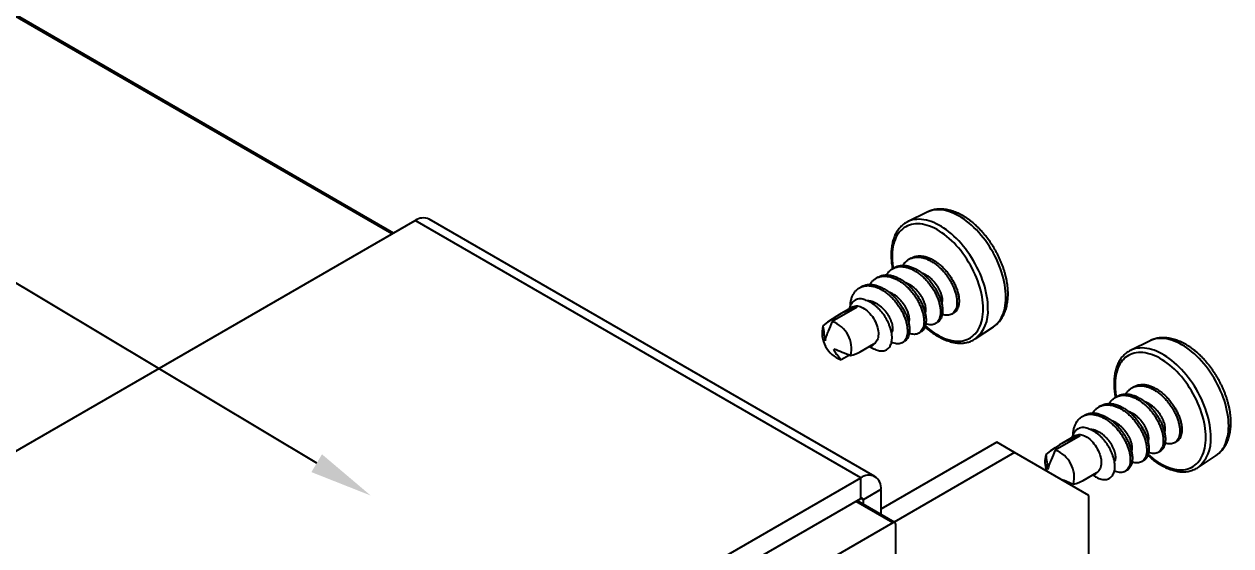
# Model space of a CAD drawing. Extents: x -0.1 to 12.3, y -8.6 to 0.1.
# Drawn here: x 3.074 to 5.946, y -4.293 to -3.052 of the extents above; entities that cross this region are included whole.
import ezdxf
from ezdxf import colors
from ezdxf.entities.mleader import LeaderData, LeaderLine
from ezdxf.math import Vec2, Vec3

# ---------------------------------------------------------------- set-up
doc = ezdxf.new("R2010")
doc.units = 0
doc.header["$LTSCALE"] = 0.5
doc.header["$MEASUREMENT"] = 0
for name, color, linetype in [('Brackets', 181, 'CONTINUOUS'), ('FAB DWG', 221, 'CONTINUOUS'), ('Hardware', 242, 'CONTINUOUS'), ('Housing', 150, 'CONTINUOUS')]:
    doc.layers.add(name, color=color, linetype=linetype)
doc.styles.get("Standard").update_dxf_attribs({"font": 'arial.ttf'})

msp = doc.modelspace()

# ---------------------------------------------------------------- linework, layer by layer
at = {"layer": 'Brackets', "linetype": 'Continuous', "lineweight": 25, "transparency": 16777216}
for p, q in [((1.8732, -4.7497), (4.0044, -3.5193)), ((5.0651, -4.1316), (4.0044, -3.5193)), ((5.099, -4.1283), (4.0383, -3.516)), ((5.389, -4.0467), (5.113, -4.206)), ((5.4312, -4.0712), (5.389, -4.0467)), ((5.4312, -4.0712), (5.1444, -4.2367)), ((5.608, -4.1732), (5.4312, -4.0712)), ((2.9339, -5.362), (5.0651, -4.1316)), ((5.0651, -4.1805), (5.0651, -4.1316)), ((5.113, -4.1593), (5.0708, -4.1837)), ((5.113, -4.1593), (5.113, -4.2186)), ((2.9339, -5.4108), (5.0651, -4.1805)), ((5.0708, -4.1837), (5.0651, -4.1805)), ((5.0708, -4.1837), (5.0708, -4.1942)), ((5.608, -5.0919), (5.608, -4.1732))]:
    msp.add_line(p, q, dxfattribs=at)
for centre, radius, start, end in [((4.0243, -3.547), 0.0341, 65.6929, 125.6176), ((5.0838, -4.1546), 0.0296, 350.786, 129.2033), ((5.0673, -4.1832), 0.00349, 350.786, 129.2033)]:
    msp.add_arc(centre, radius, start, end, dxfattribs=at)
at = {"layer": 'Hardware', "linetype": 'Continuous', "lineweight": 25, "transparency": 16777216}
for p, q in [((5.2233, -3.499), (5.1767, -3.522)), ((5.1767, -3.522), (5.1765, -3.5221)), ((5.185, -3.6083), (5.1801, -3.6111)), ((5.231, -3.6095), (5.2261, -3.6123)), ((5.1457, -3.631), (5.1408, -3.6338)), ((5.1917, -3.6322), (5.1868, -3.635)), ((5.1064, -3.6536), (5.1016, -3.6565)), ((5.1524, -3.6548), (5.1475, -3.6577)), ((5.0671, -3.6763), (5.0623, -3.6791)), ((5.1131, -3.6775), (5.1082, -3.6803)), ((5.0568, -3.7252), (4.9975, -3.7595)), ((5.0461, -3.7247), (5.0133, -3.7436)), ((5.2425, -3.7645), (5.2474, -3.7617)), ((5.2818, -3.7418), (5.2866, -3.739)), ((5.2032, -3.7872), (5.2081, -3.7843)), ((5.3375, -3.8007), (5.3808, -3.7719)), ((5.0639, -3.8314), (5.0967, -3.8124)), ((5.0862, -3.8185), (5.0935, -3.8227)), ((5.1639, -3.8098), (5.1688, -3.807)), ((5.7536, -3.8051), (5.707, -3.8282)), ((5.0381, -3.8395), (5.0187, -3.8507)), ((5.707, -3.8282), (5.7068, -3.8283)), ((5.7153, -3.9144), (5.7105, -3.9173)), ((5.7613, -3.9156), (5.7564, -3.9184)), ((5.6368, -3.9598), (5.6319, -3.9626)), ((5.6761, -3.9371), (5.6712, -3.9399)), ((5.6827, -3.961), (5.6779, -3.9638)), ((5.722, -3.9383), (5.7171, -3.9411)), ((5.5975, -3.9825), (5.5926, -3.9853)), ((5.6434, -3.9837), (5.6386, -3.9865)), ((5.5871, -4.0314), (5.5278, -4.0656)), ((5.5764, -4.0308), (5.5436, -4.0498)), ((5.8121, -4.0479), (5.817, -4.0451)), ((5.7728, -4.0706), (5.7777, -4.0678)), ((5.8679, -4.1068), (5.9111, -4.078)), ((5.7335, -4.0933), (5.7384, -4.0905)), ((5.5942, -4.1375), (5.627, -4.1186)), ((5.6165, -4.1246), (5.6238, -4.1288)), ((5.6942, -4.116), (5.6991, -4.1132)), ((5.5684, -4.1457), (5.5644, -4.148))]:
    msp.add_line(p, q, dxfattribs=at)
at = {"layer": 'Hardware', "linetype": 'Continuous', "lineweight": 25, "transparency": 16777216, "flags": 128}
for points in [[(5.3808, -3.7719), (5.3841, -3.7695), (5.3879, -3.7662), (5.3914, -3.7626), (5.3946, -3.7586), (5.3976, -3.7543), (5.4003, -3.7496), (5.4027, -3.7445), (5.4047, -3.7392), (5.4065, -3.7336), (5.408, -3.7276), (5.4091, -3.7214), (5.4099, -3.715), (5.4104, -3.7083), (5.4106, -3.7015), (5.4104, -3.6944), (5.4099, -3.6872), (5.4091, -3.6798), (5.408, -3.6723), (5.4065, -3.6647), (5.4047, -3.657), (5.4027, -3.6492), (5.4003, -3.6415), (5.3976, -3.6337), (5.3946, -3.6259), (5.3914, -3.6181), (5.3879, -3.6104), (5.3841, -3.6028), (5.38, -3.5953), (5.3758, -3.5879), (5.3713, -3.5807), (5.3666, -3.5736), (5.3617, -3.5667), (5.3566, -3.56), (5.3513, -3.5535), (5.3459, -3.5473), (5.3404, -3.5413), (5.3347, -3.5357), (5.3289, -3.5303), (5.3231, -3.5252), (5.3171, -3.5205), (5.3112, -3.5161), (5.3051, -3.512), (5.2991, -3.5084), (5.2931, -3.5051), (5.287, -3.5022), (5.2811, -3.4997), (5.2751, -3.4975), (5.2693, -3.4958), (5.2635, -3.4946), (5.2578, -3.4937), (5.2523, -3.4932), (5.2469, -3.4932), (5.2416, -3.4936), (5.2365, -3.4944), (5.2316, -3.4957), (5.2269, -3.4973), (5.2233, -3.499)], [(5.3564, -3.729), (5.3562, -3.722), (5.3557, -3.715), (5.3549, -3.7077), (5.3538, -3.7004), (5.3523, -3.6929), (5.3506, -3.6854), (5.3485, -3.6778), (5.3462, -3.6702), (5.3435, -3.6626), (5.3406, -3.655), (5.3374, -3.6474), (5.3339, -3.6399), (5.3302, -3.6324), (5.3262, -3.6251), (5.322, -3.6178), (5.3176, -3.6108), (5.3129, -3.6038), (5.3081, -3.5971), (5.3031, -3.5906), (5.2979, -3.5843), (5.2926, -3.5783), (5.2872, -3.5725), (5.2816, -3.567), (5.2759, -3.5618), (5.2702, -3.5569), (5.2644, -3.5523), (5.2585, -3.5481), (5.2526, -3.5442), (5.2467, -3.5407), (5.2408, -3.5376), (5.2349, -3.5349), (5.2291, -3.5325), (5.2233, -3.5306), (5.2176, -3.529), (5.2119, -3.5279), (5.2064, -3.5272), (5.201, -3.5268), (5.1958, -3.527), (5.1907, -3.5275), (5.1858, -3.5284), (5.181, -3.5298), (5.1765, -3.5315), (5.1722, -3.5337), (5.1681, -3.5363), (5.1642, -3.5392), (5.1606, -3.5426), (5.1573, -3.5462), (5.1542, -3.5503), (5.1514, -3.5547), (5.1489, -3.5595), (5.1467, -3.5645), (5.1448, -3.5699), (5.1432, -3.5755), (5.1419, -3.5814), (5.141, -3.5876), (5.1403, -3.594), (5.14, -3.6007), (5.14, -3.6075), (5.1403, -3.6145), (5.141, -3.6216), (5.1419, -3.6289), (5.1426, -3.6328)], [(5.368, -3.7288), (5.3678, -3.7217), (5.3673, -3.7144), (5.3665, -3.707), (5.3654, -3.6995), (5.3639, -3.6919), (5.3622, -3.6842), (5.3601, -3.6764), (5.3578, -3.6686), (5.3551, -3.6608), (5.3522, -3.653), (5.349, -3.6452), (5.3455, -3.6374), (5.3418, -3.6298), (5.3378, -3.6222), (5.3335, -3.6147), (5.3291, -3.6074), (5.3244, -3.6003), (5.3195, -3.5933), (5.3145, -3.5865), (5.3093, -3.5799), (5.3039, -3.5736), (5.2984, -3.5675), (5.2927, -3.5617), (5.287, -3.5562), (5.2811, -3.551), (5.2752, -3.5461), (5.2692, -3.5415), (5.2632, -3.5373), (5.2571, -3.5334), (5.2511, -3.5299), (5.245, -3.5268), (5.239, -3.5241), (5.233, -3.5217), (5.2271, -3.5198), (5.2213, -3.5182), (5.2155, -3.5171), (5.2099, -3.5164), (5.2043, -3.5161), (5.199, -3.5162), (5.1937, -3.5168), (5.1887, -3.5177), (5.1838, -3.5191), (5.1792, -3.5209), (5.1767, -3.522)], [(5.0461, -3.7247), (5.0461, -3.7247), (5.0486, -3.7235), (5.0513, -3.7227), (5.0542, -3.7224), (5.0573, -3.7224), (5.0605, -3.7229), (5.0638, -3.7237), (5.0671, -3.725), (5.0705, -3.7267), (5.0739, -3.7288), (5.0773, -3.7312), (5.0806, -3.7339), (5.0838, -3.737), (5.087, -3.7403), (5.09, -3.7439), (5.0928, -3.7477), (5.0954, -3.7517), (5.0978, -3.7559), (5.1, -3.7602), (5.1019, -3.7645), (5.1035, -3.7689), (5.1049, -3.7733), (5.1059, -3.7776), (5.1067, -3.7819), (5.1071, -3.786), (5.1072, -3.79), (5.107, -3.7938), (5.1064, -3.7974), (5.1056, -3.8007), (5.1044, -3.8037), (5.1029, -3.8064), (5.1012, -3.8087), (5.0992, -3.8107), (5.0969, -3.8123), (5.0967, -3.8124)], [(5.2187, -3.7697), (5.2233, -3.7737), (5.2291, -3.7784), (5.2349, -3.7828), (5.2408, -3.7869), (5.2467, -3.7906), (5.2526, -3.7939), (5.2585, -3.7968), (5.2644, -3.7994), (5.2702, -3.8015), (5.2759, -3.8033), (5.2816, -3.8046), (5.2872, -3.8056), (5.2926, -3.8061), (5.2979, -3.8062), (5.3031, -3.8058), (5.3081, -3.8051), (5.3129, -3.804), (5.3176, -3.8024), (5.322, -3.8004), (5.3262, -3.7981), (5.3302, -3.7953), (5.3339, -3.7922), (5.3374, -3.7887), (5.3406, -3.7848), (5.3435, -3.7806), (5.3462, -3.776), (5.3485, -3.7711), (5.3506, -3.7659), (5.3523, -3.7604), (5.3538, -3.7546), (5.3549, -3.7485), (5.3557, -3.7422), (5.3562, -3.7357), (5.3564, -3.729)], [(5.9111, -4.078), (5.9144, -4.0756), (5.9182, -4.0724), (5.9217, -4.0688), (5.925, -4.0648), (5.9279, -4.0604), (5.9306, -4.0557), (5.933, -4.0507), (5.9351, -4.0453), (5.9368, -4.0397), (5.9383, -4.0338), (5.9394, -4.0276), (5.9403, -4.0212), (5.9407, -4.0145), (5.9409, -4.0076), (5.9407, -4.0005), (5.9403, -3.9933), (5.9394, -3.9859), (5.9383, -3.9784), (5.9368, -3.9708), (5.9351, -3.9631), (5.933, -3.9554), (5.9306, -3.9476), (5.9279, -3.9398), (5.925, -3.932), (5.9217, -3.9243), (5.9182, -3.9166), (5.9144, -3.909), (5.9104, -3.9014), (5.9061, -3.8941), (5.9016, -3.8868), (5.8969, -3.8797), (5.892, -3.8728), (5.8869, -3.8661), (5.8817, -3.8597), (5.8762, -3.8534), (5.8707, -3.8475), (5.865, -3.8418), (5.8593, -3.8364), (5.8534, -3.8314), (5.8475, -3.8266), (5.8415, -3.8222), (5.8355, -3.8182), (5.8294, -3.8145), (5.8234, -3.8112), (5.8174, -3.8083), (5.8114, -3.8058), (5.8055, -3.8037), (5.7996, -3.802), (5.7938, -3.8007), (5.7882, -3.7998), (5.7826, -3.7994), (5.7772, -3.7994), (5.772, -3.7998), (5.7669, -3.8006), (5.762, -3.8018), (5.7573, -3.8035), (5.7536, -3.8051)], [(5.8867, -4.0351), (5.8865, -4.0282), (5.886, -4.0211), (5.8852, -4.0139), (5.8841, -4.0065), (5.8827, -3.9991), (5.8809, -3.9916), (5.8789, -3.984), (5.8765, -3.9764), (5.8739, -3.9687), (5.8709, -3.9611), (5.8677, -3.9535), (5.8642, -3.946), (5.8605, -3.9386), (5.8565, -3.9312), (5.8523, -3.924), (5.8479, -3.9169), (5.8433, -3.91), (5.8384, -3.9033), (5.8334, -3.8968), (5.8283, -3.8905), (5.8229, -3.8844), (5.8175, -3.8786), (5.8119, -3.8731), (5.8063, -3.8679), (5.8005, -3.8631), (5.7947, -3.8585), (5.7888, -3.8543), (5.7829, -3.8504), (5.777, -3.8469), (5.7711, -3.8438), (5.7652, -3.841), (5.7594, -3.8387), (5.7536, -3.8367), (5.7479, -3.8352), (5.7423, -3.834), (5.7368, -3.8333), (5.7314, -3.833), (5.7261, -3.8331), (5.721, -3.8336), (5.7161, -3.8346), (5.7114, -3.8359), (5.7068, -3.8377), (5.7025, -3.8399), (5.6984, -3.8424), (5.6946, -3.8454), (5.691, -3.8487), (5.6876, -3.8524), (5.6846, -3.8565), (5.6818, -3.8609), (5.6793, -3.8656), (5.6771, -3.8707), (5.6752, -3.876), (5.6736, -3.8817), (5.6723, -3.8876), (5.6713, -3.8938), (5.6707, -3.9002), (5.6703, -3.9068), (5.6703, -3.9136), (5.6707, -3.9206), (5.6713, -3.9278), (5.6723, -3.9351), (5.6729, -3.9389)], [(5.8983, -4.0349), (5.8981, -4.0279), (5.8976, -4.0206), (5.8968, -4.0132), (5.8957, -4.0057), (5.8943, -3.998), (5.8925, -3.9903), (5.8905, -3.9826), (5.8881, -3.9748), (5.8855, -3.9669), (5.8825, -3.9591), (5.8793, -3.9513), (5.8758, -3.9436), (5.8721, -3.9359), (5.8681, -3.9283), (5.8639, -3.9209), (5.8594, -3.9136), (5.8547, -3.9064), (5.8499, -3.8994), (5.8448, -3.8926), (5.8396, -3.8861), (5.8342, -3.8797), (5.8287, -3.8737), (5.8231, -3.8679), (5.8173, -3.8623), (5.8115, -3.8571), (5.8055, -3.8522), (5.7996, -3.8477), (5.7935, -3.8434), (5.7875, -3.8396), (5.7814, -3.8361), (5.7754, -3.8329), (5.7693, -3.8302), (5.7634, -3.8279), (5.7574, -3.8259), (5.7516, -3.8244), (5.7458, -3.8233), (5.7402, -3.8226), (5.7347, -3.8223), (5.7293, -3.8224), (5.7241, -3.8229), (5.719, -3.8239), (5.7141, -3.8252), (5.7095, -3.827), (5.707, -3.8282)], [(5.5764, -4.0308), (5.5764, -4.0308), (5.5789, -4.0297), (5.5816, -4.0289), (5.5846, -4.0285), (5.5876, -4.0286), (5.5908, -4.029), (5.5941, -4.0299), (5.5974, -4.0312), (5.6008, -4.0329), (5.6042, -4.0349), (5.6076, -4.0373), (5.6109, -4.0401), (5.6142, -4.0431), (5.6173, -4.0465), (5.6203, -4.0501), (5.6231, -4.0539), (5.6257, -4.0579), (5.6281, -4.0621), (5.6303, -4.0663), (5.6322, -4.0707), (5.6339, -4.0751), (5.6352, -4.0794), (5.6363, -4.0838), (5.637, -4.088), (5.6374, -4.0922), (5.6375, -4.0962), (5.6373, -4.1), (5.6368, -4.1035), (5.6359, -4.1068), (5.6347, -4.1098), (5.6333, -4.1125), (5.6315, -4.1149), (5.6295, -4.1169), (5.6272, -4.1185), (5.627, -4.1186)], [(5.749, -4.0758), (5.7536, -4.0799), (5.7594, -4.0846), (5.7652, -4.089), (5.7711, -4.093), (5.777, -4.0967), (5.7829, -4.1), (5.7888, -4.103), (5.7947, -4.1055), (5.8005, -4.1077), (5.8063, -4.1094), (5.8119, -4.1108), (5.8175, -4.1117), (5.8229, -4.1122), (5.8283, -4.1123), (5.8334, -4.112), (5.8384, -4.1113), (5.8433, -4.1101), (5.8479, -4.1086), (5.8523, -4.1066), (5.8565, -4.1042), (5.8605, -4.1015), (5.8642, -4.0983), (5.8677, -4.0948), (5.8709, -4.0909), (5.8739, -4.0867), (5.8765, -4.0821), (5.8789, -4.0772), (5.8809, -4.072), (5.8827, -4.0665), (5.8841, -4.0607), (5.8852, -4.0547), (5.886, -4.0484), (5.8865, -4.0418), (5.8867, -4.0351)]]:
    msp.add_lwpolyline(points, dxfattribs=at)
at = {"layer": 'Hardware', "linetype": 'Continuous', "lineweight": 25, "transparency": 16777216}
for centre, radius, start, end in [((5.285, -3.7361), 0.0832, 309.0878, 5.0286), ((4.9749, -3.8238), 0.0681, 345.6347, 70.6371), ((5.0413, -3.7865), 0.0681, 165.6347, 250.6371), ((5.8154, -4.0422), 0.0832, 309.0878, 5.0286), ((5.5716, -4.0926), 0.0681, 165.6347, 199.2415), ((5.5052, -4.1299), 0.0681, 345.6347, 70.6371)]:
    msp.add_arc(centre, radius, start, end, dxfattribs=at)
for centre, major_axis, ratio, start_param, end_param in [((4.988, -3.8167), (0.0986, 0.0869), 0.337713, 0.548536, 1.405393), ((4.988, -3.8167), (0.0904, 0.0035), 0.350579, 5.323832, 5.696032), ((5.5183, -4.1229), (0.0986, 0.0869), 0.337713, 0.548536, 1.405393), ((5.5183, -4.1229), (0.0904, 0.0035), 0.350579, 5.323832, 5.696032)]:
    msp.add_ellipse(centre, major_axis=major_axis, ratio=ratio, start_param=start_param, end_param=end_param, dxfattribs=at)
for points, knots in [([(5.4157, -3.6937), (5.4157, -3.6925), (5.4157, -3.6889), (5.4154, -3.6829), (5.4147, -3.6757), (5.4138, -3.6685), (5.4125, -3.6611), (5.411, -3.6538), (5.4091, -3.6463), (5.407, -3.6389), (5.4046, -3.6315), (5.4019, -3.6241), (5.3989, -3.6167), (5.3957, -3.6094), (5.3923, -3.6022), (5.3886, -3.595), (5.3847, -3.588), (5.3806, -3.5811), (5.3762, -3.5743), (5.3717, -3.5677), (5.367, -3.5613), (5.3621, -3.555), (5.357, -3.549), (5.3518, -3.5432), (5.3465, -3.5376), (5.341, -3.5323), (5.3354, -3.5272), (5.3297, -3.5224), (5.3238, -3.5179), (5.3179, -3.5137), (5.312, -3.5099), (5.3059, -3.5063), (5.2998, -3.5032), (5.2937, -3.5004), (5.2876, -3.4979), (5.2815, -3.4959), (5.2753, -3.4943), (5.2693, -3.493), (5.2633, -3.4922), (5.2574, -3.4918), (5.2517, -3.4918), (5.246, -3.4923), (5.2406, -3.4931), (5.2353, -3.4943), (5.2302, -3.496), (5.2262, -3.4975), (5.2239, -3.4987), (5.2232, -3.499)], [0, 0, 0, 0, 0.012393, 0.03549, 0.058566, 0.081622, 0.104649, 0.127645, 0.150608, 0.173538, 0.196437, 0.219309, 0.242157, 0.264986, 0.2878, 0.310603, 0.333401, 0.356199, 0.378999, 0.401808, 0.424629, 0.447468, 0.47033, 0.493219, 0.516139, 0.539096, 0.562093, 0.585132, 0.608214, 0.63134, 0.654505, 0.677703, 0.700923, 0.724142, 0.747331, 0.770458, 0.793483, 0.816361, 0.839048, 0.861505, 0.8837, 0.905617, 0.927256, 0.948632, 0.969775, 0.990727, 1, 1, 1, 1]), ([(5.1765, -3.5221), (5.1762, -3.5223), (5.1744, -3.5231), (5.1712, -3.525), (5.1672, -3.5278), (5.1633, -3.531), (5.1597, -3.5345), (5.1564, -3.5383), (5.1533, -3.5424), (5.1504, -3.5469), (5.1478, -3.5516), (5.1455, -3.5567), (5.1435, -3.562), (5.1418, -3.5676), (5.1403, -3.5734), (5.1392, -3.5795), (5.1384, -3.5858), (5.1378, -3.5923), (5.1376, -3.599), (5.1377, -3.6058), (5.138, -3.6128), (5.1387, -3.6199), (5.1396, -3.6269), (5.1405, -3.6315), (5.1409, -3.6338)], [0, 0, 0, 0, 0.01004, 0.055996, 0.101909, 0.147837, 0.193864, 0.240061, 0.286486, 0.333177, 0.380149, 0.427396, 0.474897, 0.522618, 0.57052, 0.618561, 0.666702, 0.714908, 0.763152, 0.811411, 0.859663, 0.907899, 0.956112, 1, 1, 1, 1]), ([(5.1658, -3.6259), (5.167, -3.6241), (5.1694, -3.6201), (5.1741, -3.6152), (5.1798, -3.611), (5.1864, -3.608), (5.1937, -3.6062), (5.2016, -3.6058), (5.2097, -3.6067), (5.2179, -3.6087), (5.2234, -3.6111), (5.2261, -3.6123)], [0, 0, 0, 0, 0.0954405, 0.2050332, 0.317552, 0.4321116, 0.5477203, 0.6633289, 0.7778886, 0.8904073, 1, 1, 1, 1]), ([(5.185, -3.6083), (5.1871, -3.6072), (5.1914, -3.6051), (5.1986, -3.6034), (5.2064, -3.6029), (5.2146, -3.6039), (5.2228, -3.6059), (5.2283, -3.6083), (5.231, -3.6095)], [0, 0, 0, 0, 0.1629496, 0.3333533, 0.503757, 0.6726145, 0.8384637, 1, 1, 1, 1]), ([(5.2261, -3.6123), (5.2288, -3.6137), (5.2343, -3.6165), (5.2425, -3.622), (5.2506, -3.6285), (5.2584, -3.636), (5.2658, -3.6442), (5.2724, -3.6529), (5.2781, -3.6619), (5.283, -3.671), (5.287, -3.6801), (5.2903, -3.6893), (5.2927, -3.6984), (5.2941, -3.7072), (5.2944, -3.7153), (5.2938, -3.7226), (5.2921, -3.729), (5.2895, -3.7343), (5.2862, -3.7387), (5.282, -3.7419), (5.2771, -3.744), (5.2715, -3.7447), (5.2656, -3.7442), (5.2613, -3.7428), (5.2592, -3.7421)], [0, 0, 0, 0, 0.0440646, 0.0893056, 0.1353672, 0.1818507, 0.2283341, 0.2743957, 0.3196368, 0.3637013, 0.4077659, 0.4530069, 0.4990686, 0.545552, 0.5920354, 0.6380971, 0.6833381, 0.7274027, 0.7714672, 0.8167083, 0.8627699, 0.9092533, 0.9557368, 1, 1, 1, 1]), ([(5.231, -3.6095), (5.2337, -3.6109), (5.2391, -3.6137), (5.2474, -3.6192), (5.2555, -3.6257), (5.2633, -3.6332), (5.2706, -3.6414), (5.2772, -3.6501), (5.283, -3.659), (5.2879, -3.6682), (5.2919, -3.6773), (5.2952, -3.6865), (5.2976, -3.6956), (5.299, -3.7043), (5.2993, -3.7125), (5.2986, -3.7198), (5.297, -3.7261), (5.2944, -3.7315), (5.291, -3.7358), (5.2884, -3.7382), (5.2867, -3.7389), (5.2866, -3.739)], [0, 0, 0, 0, 0.053848, 0.109133, 0.165421, 0.222224, 0.279028, 0.335316, 0.390601, 0.444449, 0.498296, 0.553582, 0.60987, 0.666673, 0.723477, 0.779765, 0.83505, 0.888898, 0.942745, 0.99803, 1, 1, 1, 1]), ([(5.1266, -3.6486), (5.1277, -3.6468), (5.1301, -3.6428), (5.1348, -3.6379), (5.1405, -3.6337), (5.1471, -3.6306), (5.1545, -3.6289), (5.1623, -3.6284), (5.1704, -3.6293), (5.1786, -3.6314), (5.1841, -3.6338), (5.1868, -3.635)], [0, 0, 0, 0, 0.095441, 0.205033, 0.317552, 0.432112, 0.54772, 0.663329, 0.777889, 0.890407, 1, 1, 1, 1]), ([(5.1457, -3.631), (5.1478, -3.6299), (5.1521, -3.6277), (5.1593, -3.6261), (5.1672, -3.6256), (5.1753, -3.6265), (5.1835, -3.6286), (5.189, -3.631), (5.1917, -3.6322)], [0, 0, 0, 0, 0.1629496, 0.3333533, 0.503757, 0.6726145, 0.8384637, 1, 1, 1, 1]), ([(5.1868, -3.635), (5.1895, -3.6364), (5.195, -3.6391), (5.2032, -3.6447), (5.2113, -3.6512), (5.2192, -3.6587), (5.2265, -3.6669), (5.2331, -3.6756), (5.2388, -3.6845), (5.2437, -3.6936), (5.2478, -3.7028), (5.251, -3.712), (5.2534, -3.7211), (5.2548, -3.7298), (5.2551, -3.738), (5.2545, -3.7453), (5.2528, -3.7516), (5.2503, -3.757), (5.2469, -3.7614), (5.2427, -3.7646), (5.2378, -3.7667), (5.2323, -3.7674), (5.2263, -3.7669), (5.222, -3.7655), (5.2199, -3.7648)], [0, 0, 0, 0, 0.044065, 0.089306, 0.135367, 0.181851, 0.228334, 0.274396, 0.319637, 0.363701, 0.407766, 0.453007, 0.499069, 0.545552, 0.592035, 0.638097, 0.683338, 0.727403, 0.771467, 0.816708, 0.86277, 0.909253, 0.955737, 1, 1, 1, 1]), ([(5.1917, -3.6322), (5.1944, -3.6335), (5.1999, -3.6363), (5.2081, -3.6419), (5.2162, -3.6484), (5.224, -3.6559), (5.2314, -3.664), (5.238, -3.6728), (5.2437, -3.6817), (5.2486, -3.6908), (5.2526, -3.7), (5.2559, -3.7092), (5.2583, -3.7183), (5.2597, -3.727), (5.26, -3.7351), (5.2593, -3.7425), (5.2577, -3.7488), (5.2551, -3.7542), (5.2517, -3.7584), (5.2491, -3.7609), (5.2474, -3.7616), (5.2473, -3.7616)], [0, 0, 0, 0, 0.053848, 0.109133, 0.165421, 0.222224, 0.279028, 0.335316, 0.390601, 0.444449, 0.498296, 0.553582, 0.60987, 0.666673, 0.723477, 0.779765, 0.83505, 0.888898, 0.942745, 0.998031, 1, 1, 1, 1]), ([(5.2578, -3.7169), (5.2578, -3.7167), (5.2586, -3.7156), (5.2593, -3.7124), (5.2597, -3.7075), (5.2591, -3.7017), (5.2576, -3.6955), (5.2552, -3.6889), (5.2521, -3.6823), (5.2484, -3.6757), (5.2438, -3.6692), (5.2385, -3.663), (5.2325, -3.6573), (5.2262, -3.6523), (5.2197, -3.6483), (5.2147, -3.6457), (5.2119, -3.6448), (5.2113, -3.6446)], [0, 0, 0, 0, 0.008302, 0.081417, 0.156498, 0.232605, 0.308713, 0.383794, 0.456909, 0.528596, 0.602463, 0.677997, 0.75422, 0.830096, 0.904621, 0.976896, 1, 1, 1, 1]), ([(5.0404, -3.7215), (5.0404, -3.7208), (5.0405, -3.7169), (5.0417, -3.7103), (5.044, -3.7019), (5.0473, -3.6947), (5.0513, -3.6884), (5.0562, -3.6832), (5.062, -3.679), (5.0686, -3.676), (5.0759, -3.6742), (5.0837, -3.6738), (5.0918, -3.6747), (5.1001, -3.6768), (5.1055, -3.6792), (5.1082, -3.6803)], [0, 0, 0, 0, 0.017185, 0.100925, 0.183905, 0.265407, 0.34479, 0.424172, 0.505674, 0.588655, 0.672395, 0.756135, 0.839115, 0.920617, 1, 1, 1, 1]), ([(5.0672, -3.6763), (5.0692, -3.6753), (5.0735, -3.6731), (5.0808, -3.6714), (5.0886, -3.671), (5.0967, -3.6719), (5.1049, -3.674), (5.1104, -3.6763), (5.1131, -3.6775)], [0, 0, 0, 0, 0.16295, 0.333353, 0.503757, 0.672614, 0.838464, 1, 1, 1, 1]), ([(5.0873, -3.6713), (5.0884, -3.6694), (5.0908, -3.6655), (5.0955, -3.6606), (5.1012, -3.6564), (5.1079, -3.6533), (5.1152, -3.6516), (5.123, -3.6511), (5.1311, -3.652), (5.1394, -3.6541), (5.1448, -3.6565), (5.1475, -3.6577)], [0, 0, 0, 0, 0.095441, 0.205033, 0.317552, 0.432112, 0.54772, 0.663329, 0.777889, 0.890407, 1, 1, 1, 1]), ([(5.1064, -3.6537), (5.1085, -3.6526), (5.1128, -3.6504), (5.1201, -3.6488), (5.1279, -3.6483), (5.136, -3.6492), (5.1442, -3.6513), (5.1497, -3.6537), (5.1524, -3.6548)], [0, 0, 0, 0, 0.16295, 0.333353, 0.503757, 0.672614, 0.838464, 1, 1, 1, 1]), ([(5.1475, -3.6577), (5.1502, -3.659), (5.1557, -3.6618), (5.1639, -3.6674), (5.172, -3.6739), (5.1799, -3.6813), (5.1872, -3.6895), (5.1938, -3.6982), (5.1996, -3.7072), (5.2044, -3.7163), (5.2085, -3.7255), (5.2117, -3.7347), (5.2141, -3.7438), (5.2155, -3.7525), (5.2159, -3.7606), (5.2152, -3.768), (5.2135, -3.7743), (5.211, -3.7797), (5.2076, -3.784), (5.2034, -3.7873), (5.1985, -3.7893), (5.193, -3.7901), (5.187, -3.7896), (5.1827, -3.7882), (5.1806, -3.7875)], [0, 0, 0, 0, 0.044065, 0.089306, 0.135367, 0.181851, 0.228334, 0.274396, 0.319637, 0.363701, 0.407766, 0.453007, 0.499069, 0.545552, 0.592035, 0.638097, 0.683338, 0.727403, 0.771467, 0.816708, 0.86277, 0.909253, 0.955737, 1, 1, 1, 1]), ([(5.1524, -3.6548), (5.1551, -3.6562), (5.1606, -3.659), (5.1688, -3.6646), (5.1769, -3.6711), (5.1848, -3.6785), (5.1921, -3.6867), (5.1987, -3.6954), (5.2044, -3.7044), (5.2093, -3.7135), (5.2133, -3.7227), (5.2166, -3.7319), (5.219, -3.741), (5.2204, -3.7497), (5.2207, -3.7578), (5.2201, -3.7651), (5.2184, -3.7715), (5.2159, -3.7769), (5.2124, -3.7811), (5.2098, -3.7836), (5.2081, -3.7843), (5.2081, -3.7843)], [0, 0, 0, 0, 0.053848, 0.109133, 0.165421, 0.222224, 0.279028, 0.335316, 0.390601, 0.444449, 0.498296, 0.553582, 0.60987, 0.666673, 0.723477, 0.779765, 0.83505, 0.888898, 0.942745, 0.998031, 1, 1, 1, 1]), ([(5.2185, -3.7396), (5.2185, -3.7394), (5.2193, -3.7382), (5.22, -3.7351), (5.2204, -3.7302), (5.2198, -3.7244), (5.2183, -3.7181), (5.2159, -3.7116), (5.2129, -3.705), (5.2091, -3.6983), (5.2045, -3.6919), (5.1992, -3.6857), (5.1932, -3.68), (5.1869, -3.675), (5.1804, -3.671), (5.1754, -3.6684), (5.1727, -3.6675), (5.172, -3.6673)], [0, 0, 0, 0, 0.008302, 0.081417, 0.156498, 0.232605, 0.308713, 0.383794, 0.456909, 0.528596, 0.602463, 0.677997, 0.75422, 0.830096, 0.904621, 0.976896, 1, 1, 1, 1]), ([(5.1082, -3.6803), (5.1109, -3.6817), (5.1164, -3.6845), (5.1246, -3.69), (5.1328, -3.6966), (5.1406, -3.704), (5.1479, -3.7122), (5.1545, -3.7209), (5.1603, -3.7299), (5.1651, -3.739), (5.1692, -3.7482), (5.1724, -3.7574), (5.1748, -3.7665), (5.1762, -3.7752), (5.1766, -3.7833), (5.1759, -3.7906), (5.1742, -3.797), (5.1717, -3.8024), (5.1683, -3.8067), (5.1642, -3.81), (5.1592, -3.812), (5.1537, -3.8128), (5.1476, -3.8122), (5.1425, -3.8108), (5.1393, -3.8093), (5.1384, -3.8089)], [0, 0, 0, 0, 0.0431996, 0.0875525, 0.1327099, 0.1782809, 0.2238518, 0.2690093, 0.3133622, 0.3565618, 0.3997613, 0.4441143, 0.4892717, 0.5348426, 0.5804136, 0.625571, 0.669924, 0.7131235, 0.7563231, 0.800676, 0.8458335, 0.8914044, 0.9369754, 0.9821328, 1, 1, 1, 1]), ([(5.1131, -3.6775), (5.1158, -3.6789), (5.1213, -3.6817), (5.1295, -3.6872), (5.1376, -3.6937), (5.1455, -3.7012), (5.1528, -3.7094), (5.1594, -3.7181), (5.1651, -3.7271), (5.17, -3.7362), (5.1741, -3.7454), (5.1773, -3.7546), (5.1797, -3.7637), (5.1811, -3.7724), (5.1814, -3.7805), (5.1808, -3.7878), (5.1791, -3.7942), (5.1766, -3.7996), (5.1731, -3.8038), (5.1705, -3.8063), (5.1688, -3.807), (5.1688, -3.807)], [0, 0, 0, 0, 0.053848, 0.109133, 0.165421, 0.222224, 0.279028, 0.335316, 0.390601, 0.444449, 0.498296, 0.553582, 0.60987, 0.666673, 0.723477, 0.779765, 0.83505, 0.888898, 0.942745, 0.998031, 1, 1, 1, 1]), ([(5.1792, -3.7622), (5.1793, -3.7621), (5.18, -3.7609), (5.1807, -3.7578), (5.1811, -3.7528), (5.1805, -3.7471), (5.179, -3.7408), (5.1767, -3.7343), (5.1736, -3.7277), (5.1698, -3.721), (5.1652, -3.7146), (5.1599, -3.7084), (5.1539, -3.7027), (5.1476, -3.6977), (5.1412, -3.6937), (5.1362, -3.6911), (5.1334, -3.6902), (5.1327, -3.69)], [0, 0, 0, 0, 0.008302, 0.081417, 0.156498, 0.232605, 0.308713, 0.383794, 0.456909, 0.528596, 0.602463, 0.677997, 0.75422, 0.830096, 0.904621, 0.976896, 1, 1, 1, 1]), ([(5.3807, -3.7719), (5.381, -3.7717), (5.3828, -3.7706), (5.3858, -3.7682), (5.3898, -3.7648), (5.3934, -3.761), (5.3969, -3.7569), (5.4001, -3.7525), (5.403, -3.7478), (5.4056, -3.7428), (5.408, -3.7375), (5.41, -3.7319), (5.4118, -3.7261), (5.4132, -3.72), (5.4143, -3.7137), (5.4151, -3.7072), (5.4156, -3.7005), (5.4157, -3.696), (5.4157, -3.6937)], [0, 0, 0, 0, 0.012845, 0.075216, 0.137686, 0.200432, 0.263615, 0.327372, 0.391813, 0.457008, 0.522986, 0.589732, 0.657191, 0.725275, 0.793872, 0.862864, 0.932134, 1, 1, 1, 1]), ([(5.081, -3.7105), (5.0793, -3.7095), (5.0756, -3.7076), (5.0698, -3.7059), (5.0637, -3.7052), (5.0576, -3.706), (5.0519, -3.7082), (5.0469, -3.7119), (5.0426, -3.7169), (5.0392, -3.7229), (5.0379, -3.7276), (5.0373, -3.7298)], [0, 0, 0, 0, 0.094525, 0.190923, 0.304423, 0.421127, 0.536303, 0.654665, 0.772682, 0.893977, 1, 1, 1, 1]), ([(5.1386, -3.7871), (5.1391, -3.7863), (5.1404, -3.7844), (5.1415, -3.7805), (5.1418, -3.7755), (5.1412, -3.7698), (5.1397, -3.7635), (5.1374, -3.757), (5.1343, -3.7503), (5.1305, -3.7437), (5.1259, -3.7373), (5.1206, -3.7311), (5.1147, -3.7254), (5.1083, -3.7204), (5.1019, -3.7163), (5.0952, -3.713), (5.0883, -3.7108), (5.0831, -3.7098), (5.0805, -3.71), (5.0802, -3.71)], [0, 0, 0, 0, 0.047186, 0.108056, 0.170564, 0.233925, 0.297287, 0.359794, 0.420665, 0.480346, 0.541842, 0.604727, 0.668185, 0.731354, 0.793398, 0.853569, 0.920317, 0.989267, 1, 1, 1, 1]), ([(5.0935, -3.8226), (5.0952, -3.8236), (5.0988, -3.8256), (5.1043, -3.8277), (5.1099, -3.8291), (5.1151, -3.8295), (5.12, -3.829), (5.1245, -3.8276), (5.1285, -3.8253), (5.132, -3.8222), (5.1349, -3.8183), (5.1372, -3.8135), (5.1388, -3.8081), (5.1396, -3.8021), (5.1397, -3.7957), (5.1391, -3.7891), (5.1378, -3.7822), (5.1358, -3.7751), (5.1333, -3.7679), (5.1302, -3.7606), (5.1265, -3.7534), (5.1222, -3.7463), (5.1175, -3.7397), (5.1125, -3.7337), (5.1072, -3.7282), (5.1018, -3.7232), (5.0961, -3.7188), (5.0904, -3.715), (5.0853, -3.7123), (5.0822, -3.711), (5.081, -3.7105)], [0, 0, 0, 0, 0.033402, 0.072198, 0.110869, 0.14951, 0.188275, 0.226915, 0.265423, 0.304054, 0.342562, 0.381161, 0.419896, 0.458483, 0.494577, 0.53079, 0.566885, 0.602547, 0.638323, 0.673985, 0.709735, 0.745609, 0.781344, 0.814678, 0.848123, 0.881457, 0.914275, 0.947197, 0.980015, 1, 1, 1, 1]), ([(4.9975, -3.7595), (4.9942, -3.7671), (4.9909, -3.7747), (4.9862, -3.7862), (4.9847, -3.7901), (4.982, -3.7978), (4.9807, -3.8016), (4.9801, -3.8054)], [0, 0, 0, 0, 0.5, 0.5, 0.75, 0.75, 1, 1, 1, 1]), ([(5.2181, -3.7716), (5.2196, -3.7729), (5.223, -3.776), (5.2283, -3.7804), (5.2341, -3.7848), (5.2399, -3.7889), (5.2458, -3.7927), (5.2517, -3.7962), (5.2576, -3.7993), (5.2635, -3.8021), (5.2694, -3.8045), (5.2752, -3.8066), (5.2811, -3.8082), (5.2868, -3.8095), (5.2925, -3.8104), (5.2981, -3.8109), (5.3036, -3.811), (5.3089, -3.8107), (5.3141, -3.81), (5.3191, -3.8089), (5.324, -3.8075), (5.3286, -3.8057), (5.333, -3.8034), (5.336, -3.8018), (5.3374, -3.8007), (5.3375, -3.8007)], [0, 0, 0, 0, 0.03722, 0.083453, 0.129721, 0.176023, 0.222358, 0.268722, 0.315108, 0.361508, 0.407899, 0.454259, 0.500561, 0.546769, 0.592843, 0.638739, 0.684416, 0.729839, 0.774983, 0.819843, 0.864433, 0.90879, 0.952972, 0.997049, 1, 1, 1, 1]), ([(5.0943, -3.8138), (5.0941, -3.8148), (5.0936, -3.8168), (5.0915, -3.8183), (5.0893, -3.8187), (5.0875, -3.8182), (5.087, -3.818)], [0, 0, 0, 0, 0.2761257, 0.5817624, 0.8876058, 1, 1, 1, 1]), ([(5.946, -3.9999), (5.946, -3.9986), (5.946, -3.9951), (5.9457, -3.9891), (5.9451, -3.9819), (5.9441, -3.9746), (5.9429, -3.9673), (5.9413, -3.9599), (5.9394, -3.9525), (5.9373, -3.9451), (5.9349, -3.9376), (5.9322, -3.9302), (5.9293, -3.9229), (5.9261, -3.9156), (5.9226, -3.9083), (5.9189, -3.9012), (5.915, -3.8941), (5.9109, -3.8872), (5.9066, -3.8805), (5.902, -3.8739), (5.8973, -3.8674), (5.8924, -3.8612), (5.8874, -3.8551), (5.8822, -3.8493), (5.8768, -3.8437), (5.8713, -3.8384), (5.8657, -3.8333), (5.86, -3.8286), (5.8542, -3.8241), (5.8483, -3.8199), (5.8423, -3.816), (5.8363, -3.8125), (5.8302, -3.8093), (5.824, -3.8065), (5.8179, -3.8041), (5.8118, -3.802), (5.8057, -3.8004), (5.7996, -3.7992), (5.7936, -3.7984), (5.7878, -3.798), (5.782, -3.798), (5.7764, -3.7984), (5.7709, -3.7993), (5.7656, -3.8005), (5.7605, -3.8021), (5.7565, -3.8037), (5.7543, -3.8048), (5.7536, -3.8052)], [0, 0, 0, 0, 0.012393, 0.03549, 0.058566, 0.081622, 0.104649, 0.127645, 0.150608, 0.173538, 0.196437, 0.219309, 0.242157, 0.264986, 0.2878, 0.310603, 0.333401, 0.356199, 0.378999, 0.401808, 0.424629, 0.447468, 0.47033, 0.493219, 0.516139, 0.539096, 0.562093, 0.585132, 0.608214, 0.63134, 0.654505, 0.677703, 0.700923, 0.724142, 0.747331, 0.770458, 0.793483, 0.816361, 0.839048, 0.861505, 0.8837, 0.905617, 0.927256, 0.948632, 0.969775, 0.990727, 1, 1, 1, 1]), ([(5.0187, -3.8507), (5.0154, -3.8469), (5.0121, -3.8431), (5.0074, -3.837), (5.0059, -3.8349), (5.0032, -3.8304), (5.0019, -3.8279), (5.0014, -3.8249)], [0, 0, 0, 0, 0.5, 0.5, 0.75, 0.75, 1, 1, 1, 1]), ([(5.7068, -3.8283), (5.7065, -3.8284), (5.7047, -3.8293), (5.7016, -3.8312), (5.6975, -3.834), (5.6937, -3.8371), (5.6901, -3.8406), (5.6867, -3.8444), (5.6836, -3.8486), (5.6808, -3.853), (5.6782, -3.8578), (5.6759, -3.8628), (5.6738, -3.8682), (5.6721, -3.8737), (5.6707, -3.8796), (5.6695, -3.8857), (5.6687, -3.892), (5.6682, -3.8985), (5.6679, -3.9051), (5.668, -3.912), (5.6684, -3.919), (5.669, -3.9261), (5.67, -3.933), (5.6708, -3.9377), (5.6712, -3.9399)], [0, 0, 0, 0, 0.01004, 0.055996, 0.101909, 0.147837, 0.193864, 0.240061, 0.286486, 0.333177, 0.380149, 0.427396, 0.474897, 0.522618, 0.57052, 0.618561, 0.666702, 0.714908, 0.763152, 0.811411, 0.859663, 0.907899, 0.956112, 1, 1, 1, 1]), ([(5.6761, -3.9371), (5.6781, -3.9361), (5.6824, -3.9339), (5.6897, -3.9322), (5.6975, -3.9318), (5.7056, -3.9327), (5.7138, -3.9348), (5.7193, -3.9371), (5.722, -3.9383)], [0, 0, 0, 0, 0.1629496, 0.3333533, 0.503757, 0.6726145, 0.8384637, 1, 1, 1, 1]), ([(5.6962, -3.9321), (5.6973, -3.9302), (5.6997, -3.9263), (5.7044, -3.9214), (5.7102, -3.9172), (5.7168, -3.9141), (5.7241, -3.9123), (5.7319, -3.9119), (5.74, -3.9128), (5.7483, -3.9149), (5.7537, -3.9173), (5.7564, -3.9184)], [0, 0, 0, 0, 0.0954405, 0.2050332, 0.317552, 0.4321116, 0.5477203, 0.6633289, 0.7778886, 0.8904073, 1, 1, 1, 1]), ([(5.7154, -3.9145), (5.7174, -3.9134), (5.7217, -3.9112), (5.729, -3.9095), (5.7368, -3.9091), (5.7449, -3.91), (5.7531, -3.9121), (5.7586, -3.9145), (5.7613, -3.9156)], [0, 0, 0, 0, 0.1629496, 0.3333533, 0.503757, 0.6726145, 0.8384637, 1, 1, 1, 1]), ([(5.7564, -3.9184), (5.7591, -3.9198), (5.7646, -3.9226), (5.7728, -3.9282), (5.7809, -3.9347), (5.7888, -3.9421), (5.7961, -3.9503), (5.8027, -3.959), (5.8085, -3.968), (5.8133, -3.9771), (5.8174, -3.9863), (5.8206, -3.9955), (5.823, -4.0046), (5.8244, -4.0133), (5.8248, -4.0214), (5.8241, -4.0288), (5.8224, -4.0351), (5.8199, -4.0405), (5.8165, -4.0448), (5.8123, -4.0481), (5.8074, -4.0501), (5.8019, -4.0509), (5.7959, -4.0504), (5.7916, -4.049), (5.7895, -4.0483)], [0, 0, 0, 0, 0.0440646, 0.0893056, 0.1353672, 0.1818507, 0.2283341, 0.2743957, 0.3196368, 0.3637013, 0.4077659, 0.4530069, 0.4990686, 0.545552, 0.5920354, 0.6380971, 0.6833381, 0.7274027, 0.7714672, 0.8167083, 0.8627699, 0.9092533, 0.9557368, 1, 1, 1, 1]), ([(5.7613, -3.9156), (5.764, -3.917), (5.7695, -3.9198), (5.7777, -3.9253), (5.7858, -3.9319), (5.7937, -3.9393), (5.801, -3.9475), (5.8076, -3.9562), (5.8133, -3.9652), (5.8182, -3.9743), (5.8222, -3.9835), (5.8255, -3.9927), (5.8279, -4.0018), (5.8293, -4.0105), (5.8296, -4.0186), (5.829, -4.0259), (5.8273, -4.0323), (5.8248, -4.0377), (5.8213, -4.0419), (5.8187, -4.0444), (5.817, -4.0451), (5.817, -4.0451)], [0, 0, 0, 0, 0.053848, 0.109133, 0.165421, 0.222224, 0.279028, 0.335316, 0.390601, 0.444449, 0.498296, 0.553582, 0.60987, 0.666673, 0.723477, 0.779765, 0.83505, 0.888898, 0.942745, 0.99803, 1, 1, 1, 1]), ([(5.6176, -3.9774), (5.6187, -3.9756), (5.6211, -3.9716), (5.6258, -3.9667), (5.6316, -3.9625), (5.6382, -3.9595), (5.6455, -3.9577), (5.6533, -3.9573), (5.6615, -3.9582), (5.6697, -3.9603), (5.6752, -3.9626), (5.6779, -3.9638)], [0, 0, 0, 0, 0.095441, 0.205033, 0.317552, 0.432112, 0.54772, 0.663329, 0.777889, 0.890407, 1, 1, 1, 1]), ([(5.6368, -3.9598), (5.6389, -3.9588), (5.6431, -3.9566), (5.6504, -3.9549), (5.6582, -3.9544), (5.6663, -3.9554), (5.6746, -3.9574), (5.68, -3.9598), (5.6827, -3.961)], [0, 0, 0, 0, 0.16295, 0.333353, 0.503757, 0.672614, 0.838464, 1, 1, 1, 1]), ([(5.6569, -3.9548), (5.658, -3.9529), (5.6604, -3.949), (5.6651, -3.944), (5.6709, -3.9398), (5.6775, -3.9368), (5.6848, -3.935), (5.6926, -3.9346), (5.7007, -3.9355), (5.709, -3.9376), (5.7144, -3.94), (5.7171, -3.9411)], [0, 0, 0, 0, 0.095441, 0.205033, 0.317552, 0.432112, 0.54772, 0.663329, 0.777889, 0.890407, 1, 1, 1, 1]), ([(5.6827, -3.961), (5.6854, -3.9624), (5.6909, -3.9652), (5.6991, -3.9707), (5.7073, -3.9772), (5.7151, -3.9847), (5.7224, -3.9929), (5.729, -4.0016), (5.7348, -4.0106), (5.7396, -4.0197), (5.7437, -4.0288), (5.7469, -4.038), (5.7493, -4.0471), (5.7507, -4.0558), (5.7511, -4.064), (5.7504, -4.0713), (5.7487, -4.0776), (5.7462, -4.083), (5.7427, -4.0873), (5.7401, -4.0898), (5.7384, -4.0904), (5.7384, -4.0905)], [0, 0, 0, 0, 0.053848, 0.109133, 0.165421, 0.222224, 0.279028, 0.335316, 0.390601, 0.444449, 0.498296, 0.553582, 0.60987, 0.666673, 0.723477, 0.779765, 0.83505, 0.888898, 0.942745, 0.998031, 1, 1, 1, 1]), ([(5.7171, -3.9411), (5.7198, -3.9425), (5.7253, -3.9453), (5.7335, -3.9508), (5.7417, -3.9574), (5.7495, -3.9648), (5.7568, -3.973), (5.7634, -3.9817), (5.7692, -3.9907), (5.774, -3.9998), (5.7781, -4.009), (5.7813, -4.0182), (5.7837, -4.0273), (5.7851, -4.036), (5.7855, -4.0441), (5.7848, -4.0514), (5.7831, -4.0578), (5.7806, -4.0632), (5.7772, -4.0675), (5.7731, -4.0708), (5.7682, -4.0728), (5.7626, -4.0736), (5.7566, -4.0731), (5.7523, -4.0717), (5.7502, -4.071)], [0, 0, 0, 0, 0.044065, 0.089306, 0.135367, 0.181851, 0.228334, 0.274396, 0.319637, 0.363701, 0.407766, 0.453007, 0.499069, 0.545552, 0.592035, 0.638097, 0.683338, 0.727403, 0.771467, 0.816708, 0.86277, 0.909253, 0.955737, 1, 1, 1, 1]), ([(5.722, -3.9383), (5.7247, -3.9397), (5.7302, -3.9425), (5.7384, -3.948), (5.7465, -3.9545), (5.7544, -3.962), (5.7617, -3.9702), (5.7683, -3.9789), (5.774, -3.9879), (5.7789, -3.997), (5.783, -4.0062), (5.7862, -4.0154), (5.7886, -4.0244), (5.79, -4.0332), (5.7903, -4.0413), (5.7897, -4.0486), (5.788, -4.055), (5.7855, -4.0604), (5.782, -4.0646), (5.7794, -4.0671), (5.7777, -4.0678), (5.7777, -4.0678)], [0, 0, 0, 0, 0.053848, 0.109133, 0.165421, 0.222224, 0.279028, 0.335316, 0.390601, 0.444449, 0.498296, 0.553582, 0.60987, 0.666673, 0.723477, 0.779765, 0.83505, 0.888898, 0.942745, 0.998031, 1, 1, 1, 1]), ([(5.7881, -4.023), (5.7882, -4.0229), (5.7889, -4.0217), (5.7896, -4.0186), (5.79, -4.0136), (5.7894, -4.0079), (5.7879, -4.0016), (5.7856, -3.9951), (5.7825, -3.9884), (5.7787, -3.9818), (5.7741, -3.9754), (5.7688, -3.9692), (5.7628, -3.9635), (5.7565, -3.9585), (5.7501, -3.9545), (5.7451, -3.9518), (5.7423, -3.951), (5.7416, -3.9508)], [0, 0, 0, 0, 0.008302, 0.081417, 0.156498, 0.232605, 0.308713, 0.383794, 0.456909, 0.528596, 0.602463, 0.677997, 0.75422, 0.830096, 0.904621, 0.976896, 1, 1, 1, 1]), ([(5.5707, -4.0276), (5.5707, -4.027), (5.5708, -4.023), (5.572, -4.0164), (5.5743, -4.0081), (5.5776, -4.0008), (5.5817, -3.9946), (5.5865, -3.9894), (5.5923, -3.9852), (5.5989, -3.9822), (5.6062, -3.9804), (5.614, -3.9799), (5.6222, -3.9809), (5.6304, -3.9829), (5.6359, -3.9853), (5.6386, -3.9865)], [0, 0, 0, 0, 0.017185, 0.100925, 0.183905, 0.265407, 0.34479, 0.424172, 0.505674, 0.588655, 0.672395, 0.756135, 0.839115, 0.920617, 1, 1, 1, 1]), ([(5.5975, -3.9825), (5.5996, -3.9814), (5.6038, -3.9793), (5.6111, -3.9776), (5.6189, -3.9771), (5.6271, -3.978), (5.6353, -3.9801), (5.6407, -3.9825), (5.6434, -3.9837)], [0, 0, 0, 0, 0.16295, 0.333353, 0.503757, 0.672614, 0.838464, 1, 1, 1, 1]), ([(5.6386, -3.9865), (5.6413, -3.9879), (5.6467, -3.9907), (5.655, -3.9962), (5.6631, -4.0027), (5.6709, -4.0102), (5.6782, -4.0184), (5.6848, -4.0271), (5.6906, -4.0361), (5.6955, -4.0452), (5.6995, -4.0543), (5.7028, -4.0635), (5.7052, -4.0726), (5.7065, -4.0813), (5.7069, -4.0895), (5.7062, -4.0968), (5.7046, -4.1032), (5.702, -4.1085), (5.6986, -4.1129), (5.6945, -4.1161), (5.6896, -4.1182), (5.684, -4.119), (5.6779, -4.1183), (5.6728, -4.117), (5.6696, -4.1155), (5.6687, -4.115)], [0, 0, 0, 0, 0.0431996, 0.0875525, 0.1327099, 0.1782809, 0.2238518, 0.2690093, 0.3133622, 0.3565618, 0.3997613, 0.4441143, 0.4892717, 0.5348426, 0.5804136, 0.625571, 0.669924, 0.7131235, 0.7563231, 0.800676, 0.8458335, 0.8914044, 0.9369754, 0.9821328, 1, 1, 1, 1]), ([(5.6434, -3.9837), (5.6461, -3.985), (5.6516, -3.9878), (5.6598, -3.9934), (5.668, -3.9999), (5.6758, -4.0074), (5.6831, -4.0156), (5.6897, -4.0243), (5.6955, -4.0332), (5.7003, -4.0423), (5.7044, -4.0515), (5.7077, -4.0607), (5.71, -4.0698), (5.7114, -4.0785), (5.7118, -4.0867), (5.7111, -4.094), (5.7094, -4.1003), (5.7069, -4.1057), (5.7035, -4.11), (5.7008, -4.1124), (5.6992, -4.1131), (5.6991, -4.1131)], [0, 0, 0, 0, 0.053848, 0.109133, 0.165421, 0.222224, 0.279028, 0.335316, 0.390601, 0.444449, 0.498296, 0.553582, 0.60987, 0.666673, 0.723477, 0.779765, 0.83505, 0.888898, 0.942745, 0.998031, 1, 1, 1, 1]), ([(5.6779, -3.9638), (5.6806, -3.9652), (5.686, -3.968), (5.6942, -3.9735), (5.7024, -3.98), (5.7102, -3.9875), (5.7175, -3.9957), (5.7241, -4.0044), (5.7299, -4.0134), (5.7347, -4.0225), (5.7388, -4.0317), (5.7421, -4.0409), (5.7444, -4.0499), (5.7458, -4.0587), (5.7462, -4.0668), (5.7455, -4.0741), (5.7439, -4.0805), (5.7413, -4.0858), (5.7379, -4.0902), (5.7338, -4.0934), (5.7289, -4.0955), (5.7233, -4.0962), (5.7173, -4.0958), (5.713, -4.0943), (5.7109, -4.0937)], [0, 0, 0, 0, 0.044065, 0.089306, 0.135367, 0.181851, 0.228334, 0.274396, 0.319637, 0.363701, 0.407766, 0.453007, 0.499069, 0.545552, 0.592035, 0.638097, 0.683338, 0.727403, 0.771467, 0.816708, 0.86277, 0.909253, 0.955737, 1, 1, 1, 1]), ([(5.7488, -4.0457), (5.7489, -4.0456), (5.7496, -4.0444), (5.7503, -4.0412), (5.7507, -4.0363), (5.7501, -4.0306), (5.7486, -4.0243), (5.7463, -4.0177), (5.7432, -4.0111), (5.7394, -4.0045), (5.7349, -3.9981), (5.7295, -3.9919), (5.7236, -3.9862), (5.7172, -3.9812), (5.7108, -3.9772), (5.7058, -3.9745), (5.703, -3.9737), (5.7023, -3.9734)], [0, 0, 0, 0, 0.008302, 0.081417, 0.156498, 0.232605, 0.308713, 0.383794, 0.456909, 0.528596, 0.602463, 0.677997, 0.75422, 0.830096, 0.904621, 0.976896, 1, 1, 1, 1]), ([(5.6114, -4.0166), (5.6096, -4.0157), (5.606, -4.0138), (5.6001, -4.012), (5.594, -4.0114), (5.5879, -4.0121), (5.5822, -4.0144), (5.5772, -4.018), (5.5729, -4.0231), (5.5696, -4.029), (5.5682, -4.0337), (5.5676, -4.0359)], [0, 0, 0, 0, 0.094525, 0.190923, 0.304423, 0.421127, 0.536303, 0.654665, 0.772682, 0.893977, 1, 1, 1, 1]), ([(5.6689, -4.0932), (5.6695, -4.0924), (5.6707, -4.0906), (5.6718, -4.0866), (5.6721, -4.0817), (5.6716, -4.0759), (5.6701, -4.0697), (5.6677, -4.0631), (5.6646, -4.0565), (5.6609, -4.0499), (5.6563, -4.0434), (5.6509, -4.0372), (5.645, -4.0315), (5.6387, -4.0266), (5.6322, -4.0225), (5.6255, -4.0192), (5.6187, -4.017), (5.6135, -4.016), (5.6109, -4.0162), (5.6105, -4.0162)], [0, 0, 0, 0, 0.047186, 0.108056, 0.170564, 0.233925, 0.297287, 0.359794, 0.420665, 0.480346, 0.541842, 0.604727, 0.668185, 0.731354, 0.793398, 0.853569, 0.920317, 0.989267, 1, 1, 1, 1]), ([(5.6238, -4.1288), (5.6255, -4.1297), (5.6292, -4.1318), (5.6347, -4.1338), (5.6402, -4.1352), (5.6455, -4.1356), (5.6503, -4.1352), (5.6548, -4.1338), (5.6588, -4.1315), (5.6623, -4.1284), (5.6652, -4.1244), (5.6675, -4.1197), (5.6691, -4.1142), (5.67, -4.1083), (5.67, -4.1019), (5.6694, -4.0953), (5.6681, -4.0884), (5.6662, -4.0812), (5.6636, -4.074), (5.6605, -4.0668), (5.6568, -4.0595), (5.6525, -4.0525), (5.6478, -4.0459), (5.6428, -4.0398), (5.6376, -4.0343), (5.6321, -4.0293), (5.6264, -4.025), (5.6207, -4.0212), (5.6156, -4.0185), (5.6125, -4.0171), (5.6114, -4.0166)], [0, 0, 0, 0, 0.033402, 0.072198, 0.110869, 0.14951, 0.188275, 0.226915, 0.265423, 0.304054, 0.342562, 0.381161, 0.419896, 0.458483, 0.494577, 0.53079, 0.566885, 0.602547, 0.638323, 0.673985, 0.709735, 0.745609, 0.781344, 0.814678, 0.848123, 0.881457, 0.914275, 0.947197, 0.980015, 1, 1, 1, 1]), ([(5.7095, -4.0684), (5.7096, -4.0683), (5.7103, -4.0671), (5.711, -4.0639), (5.7114, -4.059), (5.7108, -4.0532), (5.7093, -4.047), (5.707, -4.0404), (5.7039, -4.0338), (5.7001, -4.0272), (5.6956, -4.0207), (5.6902, -4.0145), (5.6843, -4.0089), (5.6779, -4.0039), (5.6715, -3.9998), (5.6665, -3.9972), (5.6637, -3.9963), (5.663, -3.9961)], [0, 0, 0, 0, 0.008302, 0.081417, 0.156498, 0.232605, 0.308713, 0.383794, 0.456909, 0.528596, 0.602463, 0.677997, 0.75422, 0.830096, 0.904621, 0.976896, 1, 1, 1, 1]), ([(5.911, -4.078), (5.9113, -4.0779), (5.9131, -4.0767), (5.9161, -4.0744), (5.9201, -4.071), (5.9238, -4.0672), (5.9272, -4.0631), (5.9304, -4.0587), (5.9333, -4.054), (5.936, -4.049), (5.9383, -4.0437), (5.9404, -4.0381), (5.9421, -4.0323), (5.9436, -4.0262), (5.9447, -4.0199), (5.9455, -4.0133), (5.946, -4.0067), (5.946, -4.0021), (5.946, -3.9999)], [0, 0, 0, 0, 0.012845, 0.075216, 0.137686, 0.200432, 0.263615, 0.327372, 0.391813, 0.457008, 0.522986, 0.589732, 0.657191, 0.725275, 0.793872, 0.862864, 0.932134, 1, 1, 1, 1]), ([(5.5278, -4.0656), (5.5245, -4.0733), (5.5212, -4.0809), (5.5165, -4.0924), (5.515, -4.0962), (5.5123, -4.1039), (5.5111, -4.1078), (5.5105, -4.1115)], [0, 0, 0, 0, 0.5, 0.5, 0.75, 0.75, 1, 1, 1, 1]), ([(5.7485, -4.0777), (5.75, -4.0791), (5.7533, -4.0821), (5.7587, -4.0865), (5.7644, -4.091), (5.7702, -4.0951), (5.7761, -4.0989), (5.782, -4.1024), (5.7879, -4.1055), (5.7938, -4.1083), (5.7997, -4.1107), (5.8056, -4.1127), (5.8114, -4.1144), (5.8172, -4.1156), (5.8228, -4.1165), (5.8284, -4.117), (5.8339, -4.1171), (5.8392, -4.1168), (5.8444, -4.1161), (5.8494, -4.1151), (5.8543, -4.1136), (5.8589, -4.1118), (5.8634, -4.1096), (5.8663, -4.1079), (5.8678, -4.1069), (5.8678, -4.1068)], [0, 0, 0, 0, 0.03722, 0.083453, 0.129721, 0.176023, 0.222358, 0.268722, 0.315108, 0.361508, 0.407899, 0.454259, 0.500561, 0.546769, 0.592843, 0.638739, 0.684416, 0.729839, 0.774983, 0.819843, 0.864433, 0.90879, 0.952972, 0.997049, 1, 1, 1, 1]), ([(5.6246, -4.12), (5.6244, -4.1209), (5.6239, -4.1229), (5.6219, -4.1244), (5.6196, -4.1249), (5.6178, -4.1243), (5.6174, -4.1242)], [0, 0, 0, 0, 0.2761257, 0.5817624, 0.8876058, 1, 1, 1, 1])]:
    msp.add_open_spline(points, degree=3, knots=knots, dxfattribs=at)
for points in [[(4.9753, -3.7696), (4.9769, -3.7815), (4.9784, -3.7934), (4.9801, -3.8054)], [(5.0409, -3.8407), (5.0277, -3.8354), (5.0145, -3.8302), (5.0014, -3.8249)], [(5.5056, -4.0757), (5.5072, -4.0877), (5.5088, -4.0996), (5.5105, -4.1115)], [(5.5712, -4.1468), (5.5615, -4.143), (5.5519, -4.1391), (5.5422, -4.1352)]]:
    msp.add_open_spline(points, degree=3, dxfattribs=at)
at = {"layer": 'Housing', "linetype": 'Continuous', "lineweight": 25, "transparency": 16777216}
for p, q in [((3.9531, -3.549), (2.6635, -2.8045)), ((3.9501, -3.5507), (2.6637, -2.808)), ((5.1415, -4.2384), (5.0531, -4.1874)), ((5.1465, -4.2379), (5.056, -4.1857)), ((5.1415, -4.2384), (4.2012, -4.7812)), ((5.1485, -4.4679), (5.1485, -4.2425))]:
    msp.add_line(p, q, dxfattribs=at)
msp.add_arc((5.1442, -4.2418), 0.00437, 350.786, 129.2033, dxfattribs=at)

# ---------------------------------------------------------------- leaders
at = {"layer": 'FAB DWG', "transparency": 16777216}
ml = msp.add_multileader_mtext('Standard', dxfattribs=at)
ml.set_content('BK00835\\PHW83800 (x4)', color=256)
ml.set_leader_properties()
ml.build(insert=Vec2(0, 0))
ml.multileader.update_dxf_attribs({"dogleg_length": 0.36, "arrow_head_size": 0.15})
ctx = ml.context
ctx.base_point, ctx.char_height, ctx.arrow_head_size, ctx.landing_gap_size, ctx.plane_origin = Vec3(0.3752, -3.263), 0.188, 0.15, 0.09, Vec3(-0.533, -7.242)
notes = []
notes.append((ctx, [(1, (1, 1, 0), (2.378, -3.263), (-1, 0), 0.1602, [(0, [(3.899, -4.1736)], 0, [])])]))
ctx.mtext.insert, ctx.mtext.width, ctx.mtext.defined_height, ctx.mtext.flow_direction = Vec3(0.4652, -3.1414), 2.307685, 0.426, 5
for ctx, leaders in notes:
    for number, flags, end, landing, length, lines in leaders:
        leader = LeaderData()
        leader.index, (leader.has_last_leader_line, leader.has_dogleg_vector, leader.attachment_direction) = number, flags
        leader.last_leader_point, leader.dogleg_vector, leader.dogleg_length = Vec3(end), Vec3(landing), length
        for number, points, colour, breaks in lines:
            line = LeaderLine()
            line.index, line.vertices, line.color, line.breaks = number, Vec3.list(points), colors.encode_raw_color(colour), breaks
            leader.lines.append(line)
        ctx.leaders.append(leader)

doc.saveas('drawing.dxf')
